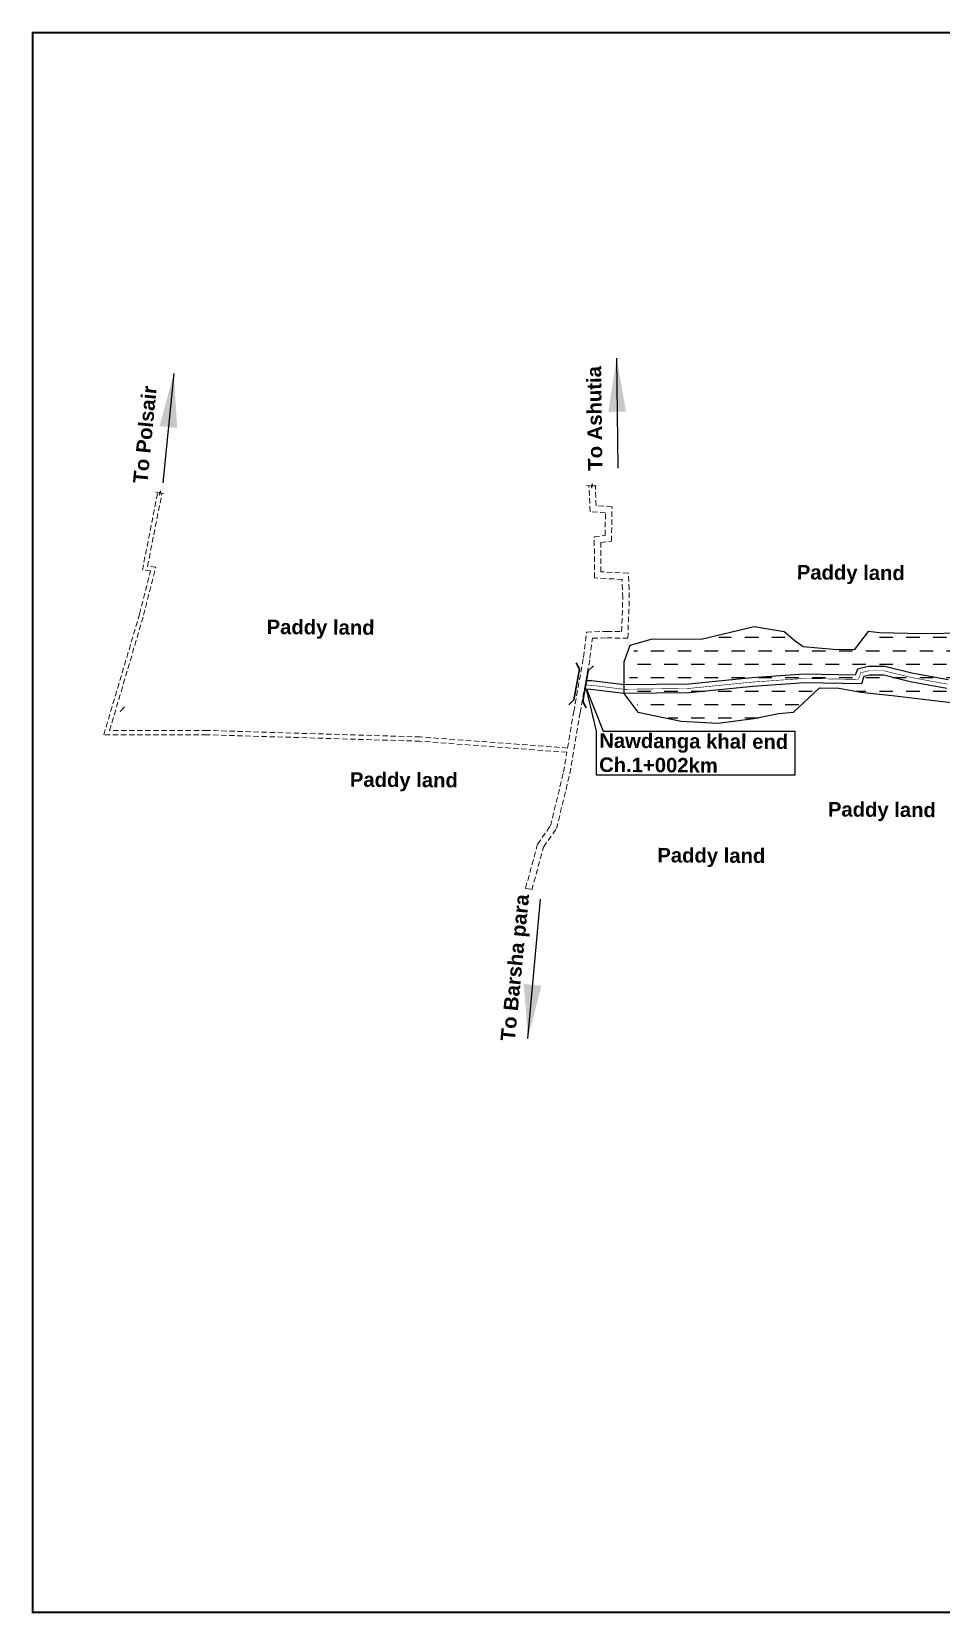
# Model space of a CAD drawing. Header units: millimetres. Extents: x 103 to 31349, y -116980 to -48.
# Drawn here: x 29286 to 30132, y -116980 to -115510 of the extents above; entities that cross this region are included whole.
import ezdxf

# ---------------------------------------------------------------- set-up
doc = ezdxf.new("R2010")
doc.units = ezdxf.units.MM
doc.header["$MEASUREMENT"] = 0
for name, pattern in [('CENTERX2', [4, 2.5, -0.5, 0.5, -0.5]), ('DASHED2', [0.375, 0.25, -0.125]), ('HIDDENX2', [0.75, 0.5, -0.25])]:
    doc.linetypes.add(name, pattern=pattern)
for name, color, linetype in [('boundary', 7, 'Continuous'), ('Khal', 4, 'Continuous'), ('TEXT', 5, 'Continuous')]:
    doc.layers.add(name, color=color, linetype=linetype)
for name, color, linetype, lineweight in [('Bridge or Culvert', 7, 'Continuous', 25), ('Earthan Road', 7, 'DASHED2', 9), ('PUCCA ROAD', 1, 'Continuous', 30)]:
    doc.layers.add(name, color=color, linetype=linetype, lineweight=lineweight)
doc.styles.get("Standard").update_dxf_attribs({"font": 'arial.ttf'})
doc.styles.add('sum', font='arialbd.ttf')
doc.dimstyles.get("Standard").update_dxf_attribs({"dimtxt": 0.18, "dimasz": 0.18, "dimexe": 0.18, "dimexo": 0.0625, "dimgap": 0.09, "dimtad": 0, "dimtih": 1, "dimtoh": 1, "dimdec": 4, "dimzin": 0, "dimdsep": 46, "dimtxsty": 'Standard', "dimblk": 'DATUMBLANK', "dimcen": 0.09, "dimadec": 0, "dimazin": 0, "dimtfac": 1, "dimtdec": 4, "dimtofl": 0, "dimtmove": 0, "dimatfit": 3, "dimfxl": 1, "dimtolj": 1, "dimtzin": 0, "dimarcsym": 0})

# ---------------------------------------------------------------- blocks, each defined once
blk = doc.blocks.new('_DatumBlank')
at = {"color": 0, "linetype": 'ByBlock', "lineweight": -2}
for p, q in [((0, 0.577), (-1, 0)), ((0, -0.577), (0, 0.577)), ((-1, 0), (0, -0.577))]:
    blk.add_line(p, q, dxfattribs=at)
blk = doc.blocks.new('A$C3B865840')
at = {"layer": 'Bridge or Culvert', "color": 7, "linetype": 'Continuous', "lineweight": 30}
for points in [[(0, 43.6), (13.8, 33.1), (91.3, 33.3), (105, 44.2)], [(0.2, 0), (13.9, 10.6), (91.4, 10.9), (105.2, 0.2)]]:
    blk.add_lwpolyline(points, dxfattribs=at)

msp = doc.modelspace()

# ---------------------------------------------------------------- hatches: boundary and pattern name
at = {"layer": 'Khal', "lineweight": 25, "ltscale": 0.1}
h = msp.add_hatch(dxfattribs=at)
h.set_pattern_fill('DASH', color=256, scale=100, style=0)
h.set_pattern_definition([(0, (-24825.422, 12427.32), (12.5, 12.5), [12.5, -12.5])])
h.paths.add_polyline_path([(30146.8, -116133.9), (30167.7, -116145.6), (30211.6, -116146.8), (30220.9, -116127.3), (30214, -116102.6), (30187.6, -116076.9), (30159.6, -116069.6), (30119.8, -116070), (30080, -116069.1), (30069.4, -116067.9), (30056.4, -116085), (30036.9, -116084.6), (30008.9, -116082.1), (30001.6, -116076.9), (29991.5, -116068.3), (29963.4, -116063.5), (29914.2, -116075.3), (29868.7, -116074.9), (29847.9, -116080.9), (29842.3, -116096.4), (29842.2, -116125.6), (29855.3, -116143), (29895.5, -116151.2), (29929.8, -116153.2), (29963.3, -116148.9), (29986, -116144.1), (29999.9, -116142.8), (30024.2, -116120.3), (30042.1, -116120.7), (30062.8, -116124.4), (30094.5, -116127.6)])

# ---------------------------------------------------------------- linework, layer by layer
at = {"layer": 'boundary', "color": 0, "const_width": 1.88}
msp.add_lwpolyline([(29287.3, -115510.5), (31347.7, -115510.5), (31347.7, -116979.2), (29287.3, -116979.2), (29287.3, -115510.5)], dxfattribs=at)
at = {"layer": 'Earthan Road', "color": 7, "linetype": 'HIDDENX2', "ltscale": 10}
for points in [[(29784, -116179.6), (29647.4, -116169.3), (29449.4, -116163.3), (29353.4, -116163.3), (29386.7, -116051.1), (29396.9, -116011), (29389.3, -116010.2), (29403.6, -115937.8)], [(29784.7, -116175.6), (29647.6, -116165.3), (29449.5, -116159.3), (29358.8, -116159.3), (29390.5, -116052.1), (29401.9, -116007.5), (29394.1, -116006.7), (29407.5, -115938.7)], [(29401.9, -115937.6), (29405.1, -115938.1), (29405.1, -115940.5), (29406.1, -115936.5), (29406.3, -115938.5), (29409.2, -115939)], [(29751.4, -116307.5), (29762.3, -116267.7), (29774.4, -116250.5), (29786.8, -116199.2), (29796.3, -116142.9), (29805.5, -116092.2), (29807.7, -116073.6), (29821.1, -116073.2), (29840.7, -116073.6), (29842.1, -116035.9), (29841.2, -116013.1), (29815.7, -116011.8), (29815.5, -115984.5), (29825.5, -115983.2), (29826, -115951.4), (29811.3, -115950.3), (29810.5, -115931.7)], [(29784.7, -116175.6), (29790.4, -116141.9), (29799.5, -116091.3), (29802.3, -116067.8), (29821.1, -116067.2), (29834.9, -116067.4), (29836, -116035.9), (29835.4, -116018.8), (29809.7, -116017.5), (29809.5, -115979.3), (29819.6, -115977.9), (29819.9, -115957), (29805.6, -115955.9), (29804.5, -115931.6)], [(29802.3, -115931.7), (29806.7, -115931.5), (29807.2, -115933.9), (29807.4, -115929.8), (29807.9, -115931.7), (29811.4, -115931.7)], [(29745.6, -116305.9), (29756.8, -116265.1), (29768.8, -116248), (29780.9, -116197.9), (29784, -116179.6)], [(29745.5, -116306.2), (29751.5, -116307.1)]]:
    msp.add_lwpolyline(points, dxfattribs=at)
at = {"layer": 'Khal', "lineweight": 25, "ltscale": 0.1}
for points in [[(30154.3, -116068.9), (30114.5, -116069.3), (30074.7, -116068.5), (30064.2, -116067.3), (30051.2, -116084.4), (30031.7, -116084), (30003.6, -116081.5), (29996.3, -116076.2), (29986.2, -116067.7), (29958.2, -116062.9), (29908.9, -116074.7), (29863.4, -116074.3), (29842.7, -116080.3), (29837, -116095.8), (29836.9, -116125), (29850, -116142.4), (29890.2, -116150.6), (29924.5, -116152.6), (29958, -116148.3), (29980.7, -116143.5), (29994.6, -116142.2), (30018.9, -116119.7), (30036.8, -116120.1), (30057.5, -116123.8), (30089.2, -116127), (30141.5, -116133.2)], [(30138.7, -116112.3), (30104.8, -116106.1), (30079.7, -116099.9), (30064.6, -116099.8), (30054.2, -116102.2), (30052.2, -116107.9), (30004.7, -116106.9), (29956.3, -116110.3), (29897.3, -116116.2), (29837.3, -116117), (29807, -116113.3), (29802.8, -116113)]]:
    msp.add_lwpolyline(points, dxfattribs=at)
at = {"layer": 'Khal', "color": 3, "lineweight": 25, "ltscale": 0.1}
for points in [[(30138.7, -116112.3), (30104.8, -116106.1), (30079.7, -116099.9), (30064.6, -116099.8), (30054.2, -116102.2), (30052.2, -116107.9), (30004.7, -116106.9), (29956.3, -116110.3), (29897.3, -116116.2), (29837.3, -116117), (29807, -116113.3), (29802.8, -116113)], [(30137.4, -116120.2), (30103.1, -116114), (30078.7, -116107.9), (30065.5, -116107.8), (30060.3, -116109), (30057.9, -116116), (30004.9, -116114.9), (29957, -116118.3), (29897.7, -116124.2), (29836.9, -116125), (29806.2, -116121.3), (29802.2, -116121)]]:
    msp.add_lwpolyline(points, dxfattribs=at)
at = {"layer": 'Khal', "color": 7, "linetype": 'CENTERX2', "lineweight": 30, "ltscale": 5, "const_width": 0.515}
msp.add_lwpolyline([(30138.1, -116116.3), (30104, -116110), (30079.2, -116103.9), (30065, -116103.8), (30057.3, -116105.6), (30055.1, -116111.9), (30004.8, -116110.9), (29956.7, -116114.3), (29897.5, -116120.2), (29837.1, -116121), (29806.6, -116117.3), (29802.5, -116117)], dxfattribs=at)
at = {"layer": 'PUCCA ROAD', "lineweight": 25}
msp.add_lwpolyline([(29368.8, -116141.7), (29372.8, -116137.2)], dxfattribs=at)
at = {"layer": 'TEXT', "color": 7}
msp.add_lwpolyline([(29817.8, -116160), (29995.9, -116160), (29995.9, -116200.9), (29811.5, -116200.9), (29811.5, -116160), (29802.2, -116121)], close=True, dxfattribs=at)

# ---------------------------------------------------------------- block references
at = {"layer": 'Khal', "lineweight": 25, "ltscale": 0.1, "xscale": 0.3750000000066681, "yscale": 0.375000000002232, "zscale": 0.375, "rotation": 79.83852262347874}
msp.add_blockref('A$C3B865840', (29801.9, -116138.2), dxfattribs=at)

# ---------------------------------------------------------------- texts
at = {"layer": 'TEXT', "color": 7, "style": 'sum'}
for s, height, rotation, p in [('To Ashutia', 13.47, 90.7111, (29817.1, -115917.7)), ('To Polsair', 13.47, 84.4011, (29393.9, -115930.1)), ('To Barsha para', 13.472, 84.4011, (29735.6, -116448.6))]:
    msp.add_text(s, height=height, rotation=rotation, dxfattribs=at).set_placement(p)
at = {"layer": 'TEXT', "color": 7, "width": 260.781, "attachment_point": 1, "rotation": 359.6306, "style": 'sum'}
for s, insert, char_height in [('Paddy land', (29997.9, -116005.4), 13.47), ('Paddy land', (29504.9, -116056.2), 13.47), ('Nawdanga khal end\\PCh.1+002km', (29814.2, -116161.9), 13.472), ('Paddy land', (29582.3, -116198.1), 13.47), ('Paddy land', (30026.8, -116225.8), 13.47), ('Paddy land', (29868.2, -116268.4), 13.47)]:
    msp.add_mtext(s, dxfattribs=dict(at, insert=insert, char_height=char_height))

# ---------------------------------------------------------------- leaders
at = {"layer": 'TEXT', "color": 0, "lineweight": 25}
for points in [[(29830.3, -115813), (29831.3, -115915.3)], [(29418.5, -115827.4), (29408.2, -115929.1)], [(29747.7, -116445.6), (29759.6, -116316.1)]]:
    msp.add_leader(points, dimstyle='Standard', override={"dimscale": 0.5, "dimasz": 100, "dimgap": 0.09, "dimtad": 0}, dxfattribs=at)

doc.saveas('drawing.dxf')
